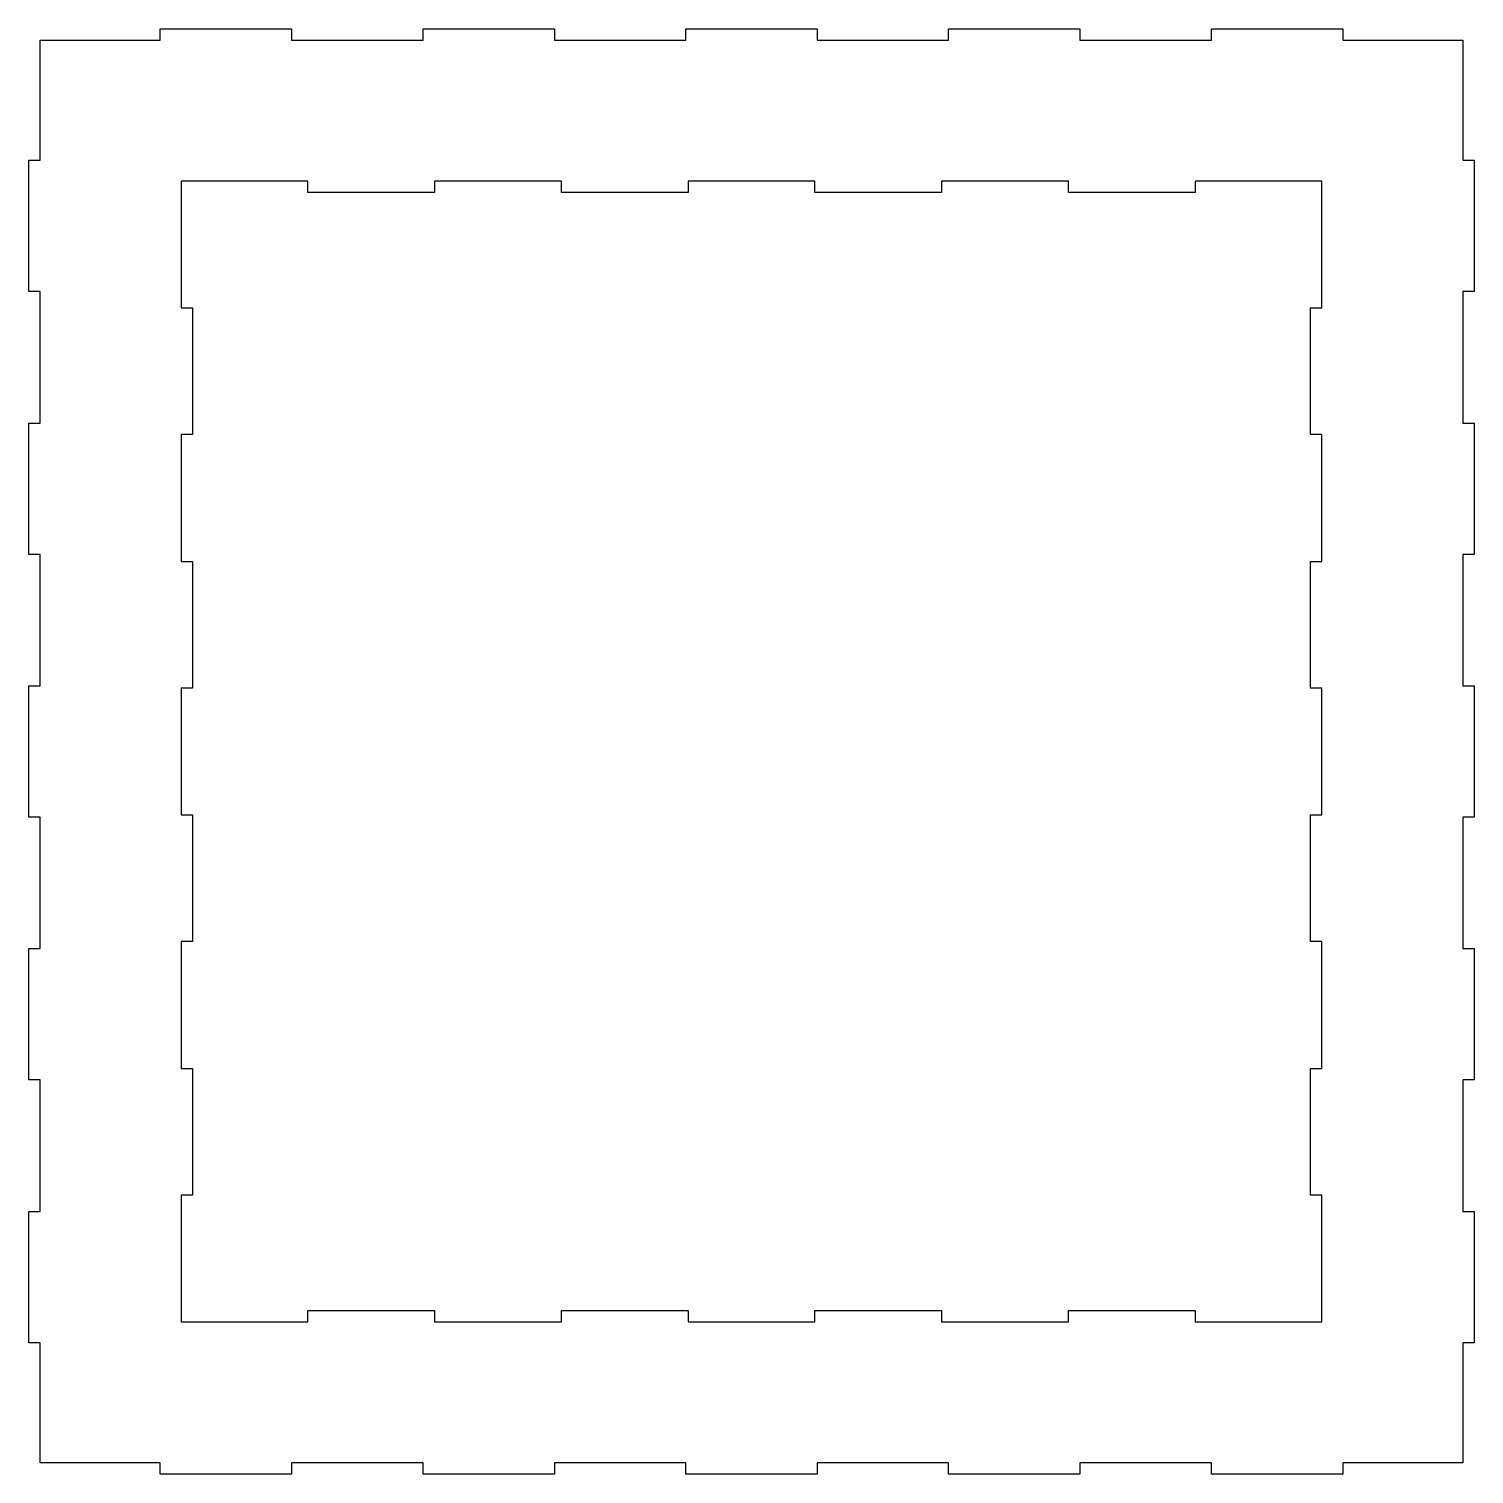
# Model space of a CAD drawing. Header units: millimetres. Extents: x -190 to 190, y -190 to 190.
import ezdxf

# ---------------------------------------------------------------- set-up
doc = ezdxf.new("R2010")
doc.units = ezdxf.units.MM
doc.layers.get('0').update_dxf_attribs({"linetype": 'CONTINUOUS'})

msp = doc.modelspace()

# ---------------------------------------------------------------- linework, layer by layer
for points in [[(187, -187), (155.45, -187), (155.45, -190), (120.91, -190), (120.91, -187), (86.36, -187), (86.36, -190), (51.82, -190), (51.82, -187), (17.27, -187), (17.27, -190), (-17.27, -190), (-17.27, -187), (-51.82, -187), (-51.82, -190), (-86.36, -190), (-86.36, -187), (-120.91, -187), (-120.91, -190), (-155.45, -190), (-155.45, -187), (-187, -187), (-187, -155.45), (-190, -155.45), (-190, -120.91), (-187, -120.91), (-187, -86.36), (-190, -86.36), (-190, -51.82), (-187, -51.82), (-187, -17.27), (-190, -17.27), (-190, 17.27), (-187, 17.27), (-187, 51.82), (-190, 51.82), (-190, 86.36), (-187, 86.36), (-187, 120.91), (-190, 120.91), (-190, 155.45), (-187, 155.45), (-187, 187), (-155.45, 187), (-155.45, 190), (-120.91, 190), (-120.91, 187), (-86.36, 187), (-86.36, 190), (-51.82, 190), (-51.82, 187), (-17.27, 187), (-17.27, 190), (17.27, 190), (17.27, 187), (51.82, 187), (51.82, 190), (86.36, 190), (86.36, 187), (120.91, 187), (120.91, 190), (155.45, 190), (155.45, 187), (187, 187), (187, 155.45), (190, 155.45), (190, 120.91), (187, 120.91), (187, 86.36), (190, 86.36), (190, 51.82), (187, 51.82), (187, 17.27), (190, 17.27), (190, -17.27), (187, -17.27), (187, -51.82), (190, -51.82), (190, -86.36), (187, -86.36), (187, -120.91), (190, -120.91), (190, -155.45), (187, -155.45)], [(-150, -116.67), (-150, -150), (-116.67, -150), (-116.67, -147), (-83.33, -147), (-83.33, -150), (-50, -150), (-50, -147), (-16.67, -147), (-16.67, -150), (16.67, -150), (16.67, -147), (50, -147), (50, -150), (83.33, -150), (83.33, -147), (116.67, -147), (116.67, -150), (150, -150), (150, -116.67), (147, -116.67), (147, -83.33), (150, -83.33), (150, -50), (147, -50), (147, -16.67), (150, -16.67), (150, 16.67), (147, 16.67), (147, 50), (150, 50), (150, 83.33), (147, 83.33), (147, 116.67), (150, 116.67), (150, 150), (116.67, 150), (116.67, 147), (83.33, 147), (83.33, 150), (50, 150), (50, 147), (16.67, 147), (16.67, 150), (-16.67, 150), (-16.67, 147), (-50, 147), (-50, 150), (-83.33, 150), (-83.33, 147), (-116.67, 147), (-116.67, 150), (-150, 150), (-150, 116.67), (-147, 116.67), (-147, 83.33), (-150, 83.33), (-150, 50), (-147, 50), (-147, 16.67), (-150, 16.67), (-150, -16.67), (-147, -16.67), (-147, -50), (-150, -50), (-150, -83.33), (-147, -83.33), (-147, -116.67)]]:
    msp.add_lwpolyline(points, close=True)

doc.saveas('drawing.dxf')
